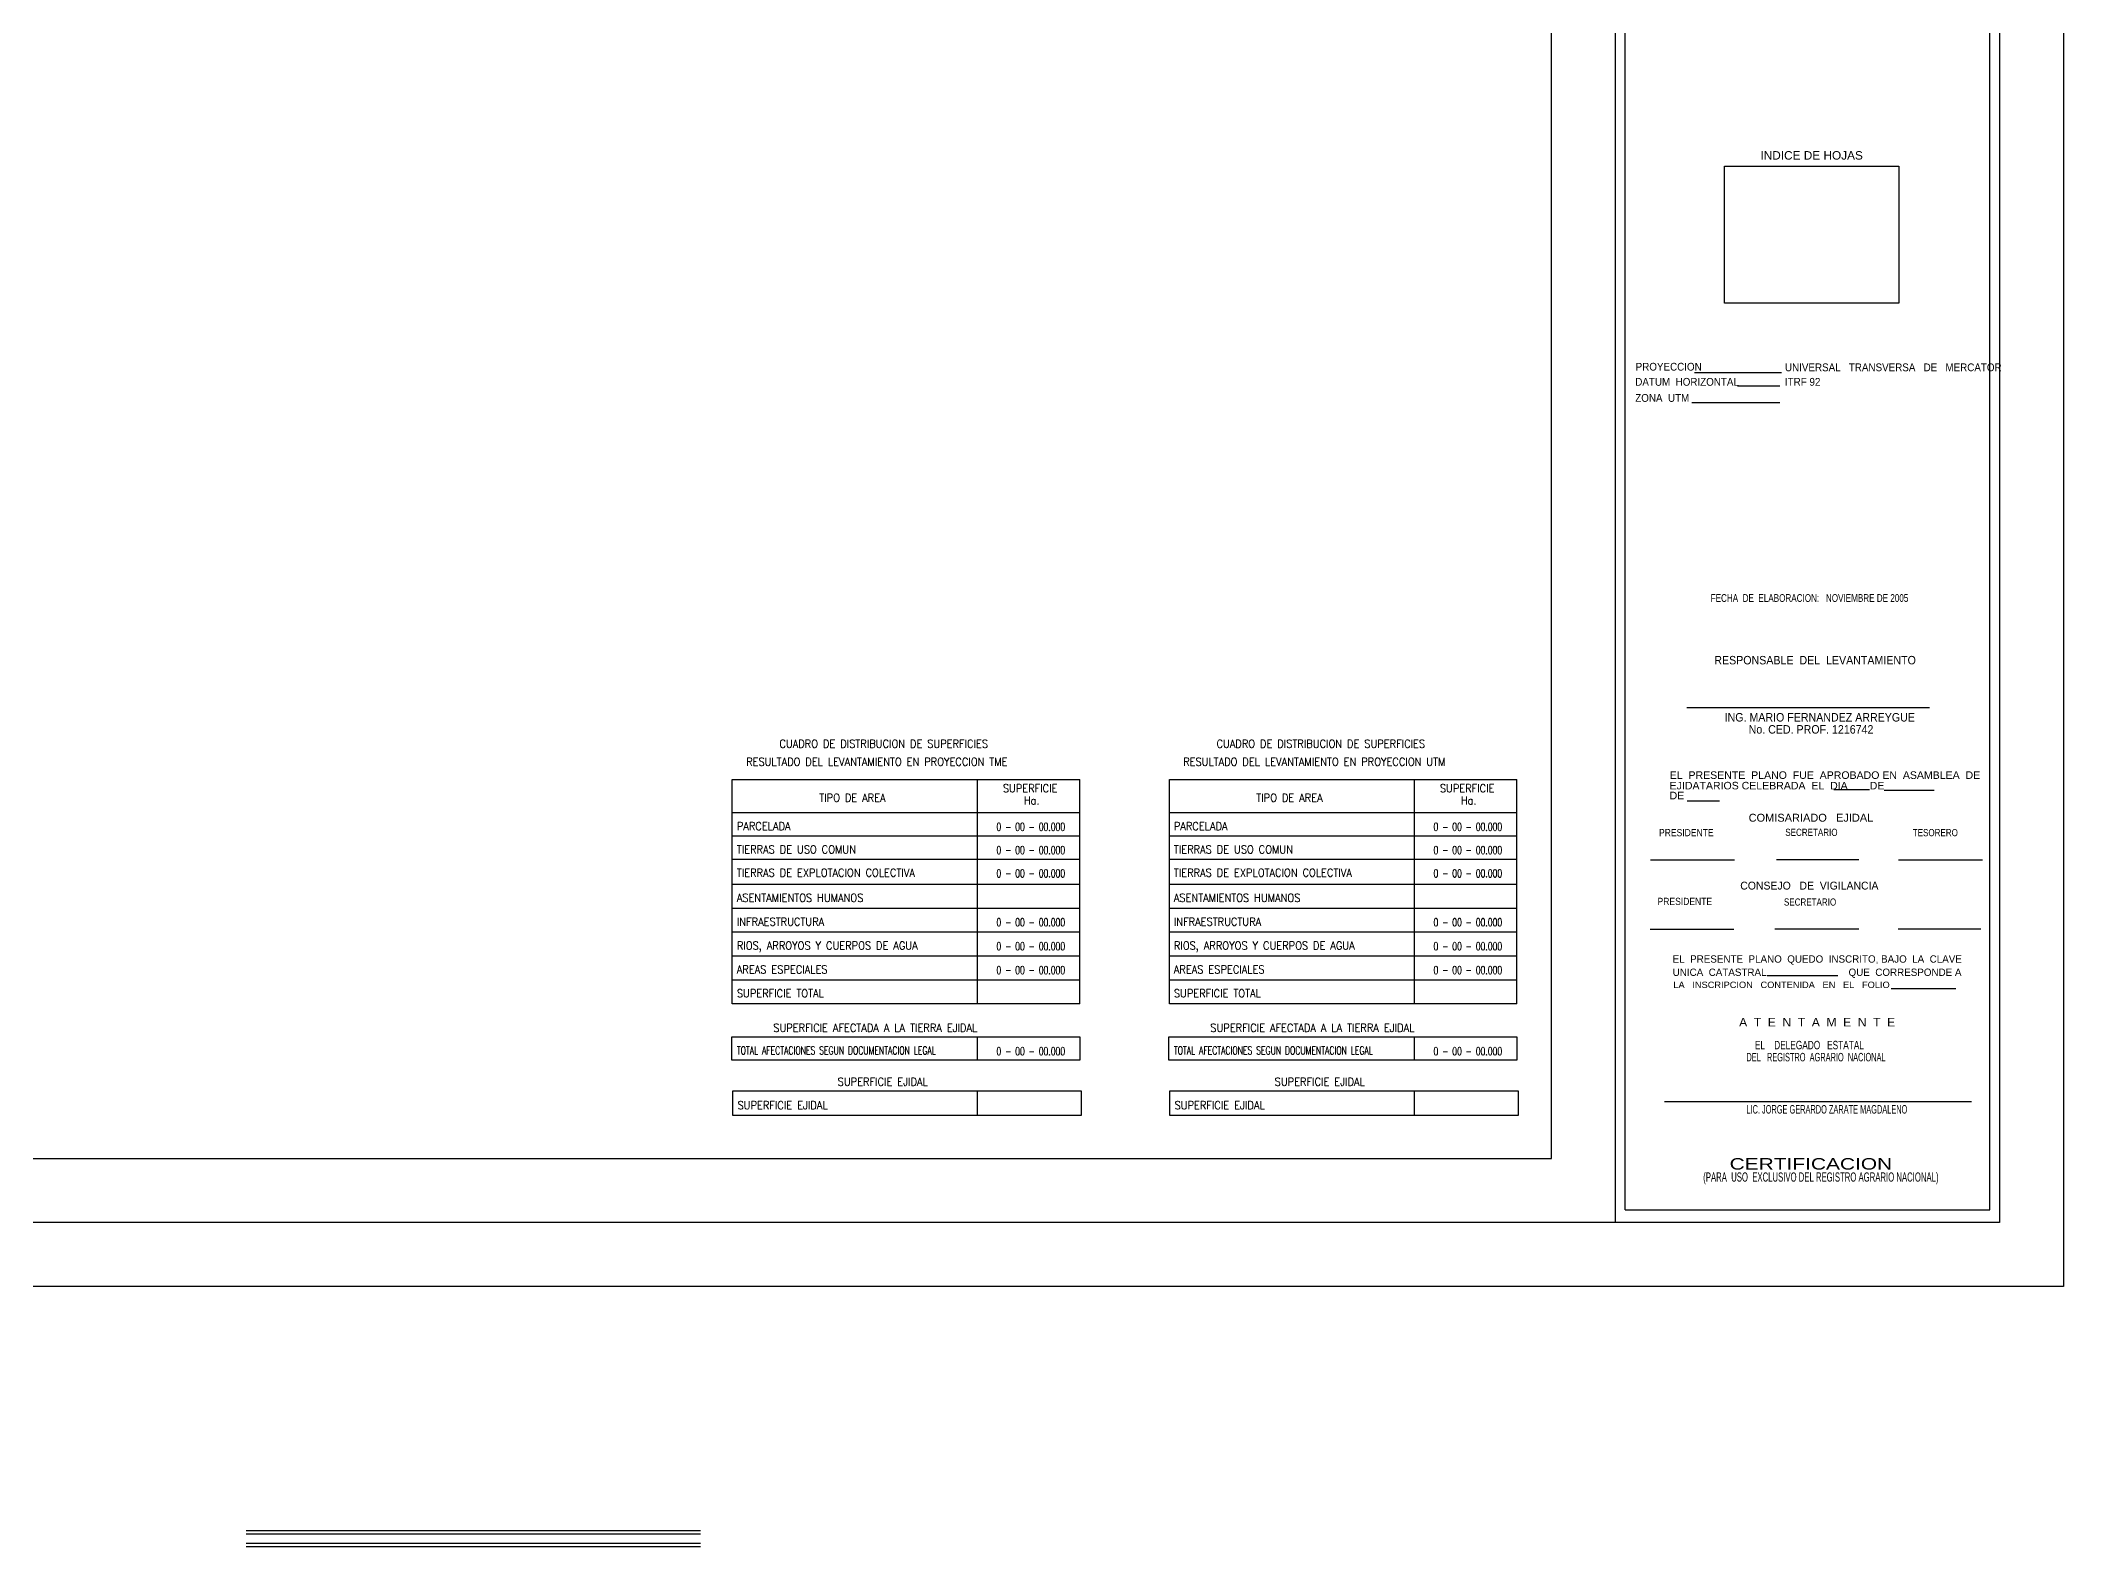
# Model space of a CAD drawing. Header units: millimetres. Extents: x -126 to 0, y -8 to 86.
# Drawn here: x -63.2 to 0, y -8.1 to 38.9 of the extents above; entities that cross this region are included whole.
import ezdxf
from ezdxf.enums import TextEntityAlignment as Align

# ---------------------------------------------------------------- set-up
doc = ezdxf.new("R2010")
doc.units = ezdxf.units.MM
doc.layers.add('pp', color=1, linetype='Continuous')
doc.styles.add('ROMAND', font='romand.shx', dxfattribs={"height": 0.25})
doc.styles.add('TIMES', font='swissl.ttf')
doc.styles.add('verdana', font='MICROSS.TTF')

msp = doc.modelspace()

# ---------------------------------------------------------------- linework, layer by layer
at = {"layer": 'pp', "color": 1, "lineweight": 25}
for p, q in [((-14, 2), (-14, 84)), ((-13.7, 2.394), (-13.7, 83.7)), ((-2.3, 2.394), (-2.3, 83.7)), ((-11.535, 28.562), (-8.815, 28.562)), ((-10.187, 28.143), (-8.867, 28.143)), ((-11.616, 27.625), (-8.867, 27.625)), ((-4.184, 18.08), (-11.767, 18.08)), ((-27.938, 8.833), (-27.938, 15.839)), ((-20.277, 8.833), (-20.277, 15.839)), ((-17.078, 8.833), (-17.078, 15.839)), ((-11.76, 15.173), (-10.752, 15.173)), ((-7.177, 15.532), (-6.067, 15.532)), ((-5.608, 15.509), (-4.039, 15.509)), ((-27.938, 14.812), (-17.078, 14.812)), ((-27.938, 14.085), (-17.078, 14.085)), ((-27.938, 13.358), (-17.078, 13.358)), ((-10.283, 13.325), (-12.9, 13.325)), ((-6.392, 13.336), (-8.969, 13.336)), ((-2.533, 13.325), (-5.16, 13.325)), ((-27.938, 12.573), (-17.078, 12.573)), ((-27.938, 11.827), (-17.078, 11.827)), ((-27.938, 11.081), (-17.078, 11.081)), ((-12.91, 11.167), (-10.303, 11.167)), ((-9.02, 11.178), (-6.392, 11.178)), ((-5.17, 11.178), (-2.583, 11.178)), ((-27.938, 10.335), (-17.078, 10.335)), ((-27.938, 9.589), (-17.078, 9.589)), ((-9.262, 9.721), (-7.048, 9.721)), ((-5.39, 9.315), (-3.361, 9.315)), ((-17.078, 8.833), (-27.938, 8.833)), ((-20.277, 7.072), (-20.277, 7.799)), ((-20.277, 5.349), (-20.277, 6.114)), ((-12.472, 5.785), (-2.875, 5.785)), ((-13.7, 2.394), (-2.3, 2.394))]:
    msp.add_line(p, q, dxfattribs=at)
at = {"layer": 'pp', "color": 1}
for p, q in [((-41.592, 8.833), (-41.592, 15.839)), ((-33.931, 8.833), (-33.931, 15.839)), ((-30.732, 8.833), (-30.732, 15.839)), ((-41.592, 14.812), (-30.732, 14.812)), ((-41.592, 14.085), (-30.732, 14.085)), ((-41.592, 13.358), (-30.732, 13.358)), ((-41.592, 12.573), (-30.732, 12.573)), ((-41.592, 11.827), (-30.732, 11.827)), ((-41.592, 11.081), (-30.732, 11.081)), ((-41.592, 10.335), (-30.732, 10.335)), ((-41.592, 9.589), (-30.732, 9.589)), ((-30.732, 8.833), (-41.592, 8.833)), ((-33.931, 7.072), (-33.931, 7.799)), ((-33.931, 5.349), (-33.931, 6.114))]:
    msp.add_line(p, q, dxfattribs=at)
at = {"layer": 'pp', "color": 1, "lineweight": 25}
for points in [[(0, 86), (0, 0), (-106, 0), (-106, 86)], [(-2, 2), (-102, 2), (-102, 84), (-2, 84)], [(-100.001, 82.001), (-100.001, 3.999), (-15.999, 3.999), (-15.999, 82.001)], [(-10.597, 35.006), (-5.141, 35.006), (-5.141, 30.727), (-10.597, 30.727)], [(-27.957, 7.799), (-17.078, 7.799), (-17.078, 7.072), (-27.957, 7.072)], [(-27.919, 6.114), (-17.04, 6.114), (-17.04, 5.349), (-27.919, 5.349)]]:
    msp.add_lwpolyline(points, close=True, dxfattribs=at)
at = {"layer": 'pp', "color": 1}
msp.add_lwpolyline([(-41.592, 15.839), (-30.732, 15.839)], dxfattribs=at)
at = {"layer": 'pp', "color": 1, "lineweight": 25}
msp.add_lwpolyline([(-27.938, 15.839), (-17.078, 15.839)], dxfattribs=at)
at = {"layer": 'pp', "color": 1}
for points in [[(-41.612, 7.799), (-30.732, 7.799), (-30.732, 7.072), (-41.612, 7.072)], [(-41.573, 6.114), (-30.694, 6.114), (-30.694, 5.349), (-41.573, 5.349)]]:
    msp.add_lwpolyline(points, close=True, dxfattribs=at)
at = {"layer": 'pp', "color": 4}
for points in [[(-56.782, -7.624), (-42.582, -7.624)], [(-56.782, -8.124), (-42.582, -8.124)]]:
    msp.add_lwpolyline(points, dxfattribs=at)
at = {"layer": 'pp', "color": 2}
for points in [[(-56.782, -7.724), (-42.582, -7.724)], [(-56.782, -8.024), (-42.582, -8.024)]]:
    msp.add_lwpolyline(points, dxfattribs=at)

# ---------------------------------------------------------------- texts
at = {"layer": 'pp', "color": 1, "lineweight": 25, "style": 'TIMES'}
msp.add_text('INDICE DE HOJAS', height=0.26429, dxfattribs=at).set_placement((-9.47, 35.215))
at = {"layer": 'pp', "color": 1}
for s, height, style, width, p in [('PROYECCION', 0.2441, 'TIMES', 0.9, (-13.368, 28.62)), ('UNIVERSAL   TRANSVERSA   DE   MERCATOR', 0.2441, 'TIMES', 0.9, (-8.704, 28.601)), ('ZONA  UTM', 0.2441, 'TIMES', 0.9, (-13.381, 27.646)), ('DATUM  HORIZONTAL', 0.2441, 'TIMES', 0.9, (-13.381, 28.148)), ('ITRF 92', 0.2441, 'TIMES', 0.9, (-8.705, 28.148)), ('FECHA  DE  ELABORACION:   NOVIEMBRE DE 2005', 0.24166, 'TIMES', 0.75, (-11.025, 21.395)), ('RESPONSABLE  DEL  LEVANTAMIENTO', 0.26432, 'TIMES', 0.9, (-10.911, 19.441)), ('CUADRO DE DISTRIBUCION DE SUPERFICIES', 0.25, 'ROMAND', 0.9, (-40.12, 16.837)), ('CUADRO DE DISTRIBUCION DE SUPERFICIES', 0.25, 'ROMAND', 0.9, (-26.465, 16.837)), ('RESULTADO DEL LEVANTAMIENTO EN PROYECCION TME', 0.25, 'ROMAND', 0.9, (-41.161, 16.272)), ('RESULTADO DEL LEVANTAMIENTO EN PROYECCION UTM', 0.25, 'ROMAND', 0.9, (-27.507, 16.272)), ('TIPO DE AREA', 0.25, 'ROMAND', 0.9, (-38.875, 15.149)), ('SUPERFICIE', 0.25, 'ROMAND', 0.9, (-33.141, 15.445)), ('Ha.', 0.25, 'ROMAND', 0.9, (-32.485, 15.063)), ('TIPO DE AREA', 0.25, 'ROMAND', 0.9, (-25.221, 15.149)), ('SUPERFICIE', 0.25, 'ROMAND', 0.9, (-19.487, 15.445)), ('Ha.', 0.25, 'ROMAND', 0.9, (-18.831, 15.063)), ('PARCELADA', 0.25, 'ROMAND', 0.9, (-41.451, 14.261)), ('0 - 00 - 00.000', 0.25, 'ROMAND', 0.7, (-33.339, 14.241)), ('PARCELADA', 0.25, 'ROMAND', 0.9, (-27.797, 14.261)), ('0 - 00 - 00.000', 0.25, 'ROMAND', 0.7, (-19.684, 14.241)), ('PRESIDENTE', 0.2249, 'verdana', 0.85, (-12.639, 14.071)), ('SECRETARIO', 0.2249, 'verdana', 0.8, (-8.694, 14.081)), ('TESORERO', 0.2249, 'verdana', 0.8, (-4.711, 14.071)), ('TIERRAS DE USO COMUN', 0.25, 'ROMAND', 0.9, (-41.451, 13.534)), ('0 - 00 - 00.000', 0.25, 'ROMAND', 0.7, (-33.339, 13.514)), ('TIERRAS DE USO COMUN', 0.25, 'ROMAND', 0.9, (-27.797, 13.534)), ('0 - 00 - 00.000', 0.25, 'ROMAND', 0.7, (-19.684, 13.514)), ('TIERRAS DE EXPLOTACION COLECTIVA', 0.25, 'ROMAND', 0.9, (-41.451, 12.807)), ('0 - 00 - 00.000', 0.25, 'ROMAND', 0.7, (-33.339, 12.787)), ('TIERRAS DE EXPLOTACION COLECTIVA', 0.25, 'ROMAND', 0.9, (-27.797, 12.807)), ('0 - 00 - 00.000', 0.25, 'ROMAND', 0.7, (-19.684, 12.787)), ('CONSEJO   DE  VIGILANCIA', 0.24598, 'verdana', 0.95, (-10.1, 12.405)), ('ASENTAMIENTOS HUMANOS', 0.25, 'ROMAND', 0.9, (-41.451, 12.022)), ('ASENTAMIENTOS HUMANOS', 0.25, 'ROMAND', 0.9, (-27.797, 12.022)), ('PRESIDENTE', 0.2249, 'verdana', 0.85, (-12.685, 11.923)), ('SECRETARIO', 0.2249, 'verdana', 0.8, (-8.736, 11.903)), ('INFRAESTRUCTURA', 0.25, 'ROMAND', 0.9, (-41.451, 11.276)), ('0 - 00 - 00.000', 0.25, 'ROMAND', 0.7, (-33.339, 11.256)), ('INFRAESTRUCTURA', 0.25, 'ROMAND', 0.9, (-27.797, 11.276)), ('0 - 00 - 00.000', 0.25, 'ROMAND', 0.7, (-19.684, 11.256)), ('RIOS, ARROYOS Y CUERPOS DE AGUA  ', 0.25, 'ROMAND', 0.9, (-41.451, 10.53)), ('0 - 00 - 00.000', 0.25, 'ROMAND', 0.7, (-33.339, 10.51)), ('RIOS, ARROYOS Y CUERPOS DE AGUA  ', 0.25, 'ROMAND', 0.9, (-27.797, 10.53)), ('0 - 00 - 00.000', 0.25, 'ROMAND', 0.7, (-19.684, 10.51)), ('EL  PRESENTE  PLANO  QUEDO  INSCRITO, BAJO  LA  CLAVE', 0.22877, 'verdana', 0.96, (-12.212, 10.121)), ('AREAS ESPECIALES', 0.25, 'ROMAND', 0.9, (-41.451, 9.784)), ('0 - 00 - 00.000', 0.25, 'ROMAND', 0.7, (-33.339, 9.764)), ('AREAS ESPECIALES', 0.25, 'ROMAND', 0.9, (-27.797, 9.784)), ('0 - 00 - 00.000', 0.25, 'ROMAND', 0.7, (-19.684, 9.764)), ('UNICA  CATASTRAL', 0.22877, 'verdana', 0.96, (-12.212, 9.707)), ('LA   INSCRIPCION   CONTENIDA   EN   EL   FOLIO', 0.20132, 'verdana', 1.025, (-12.19, 9.327)), ('QUE  CORRESPONDE A', 0.22877, 'verdana', 0.96, (-6.717, 9.707)), ('SUPERFICIE TOTAL', 0.25, 'ROMAND', 0.9, (-41.451, 9.038)), ('SUPERFICIE TOTAL', 0.25, 'ROMAND', 0.9, (-27.797, 9.038)), ('SUPERFICIE AFECTADA A LA TIERRA EJIDAL', 0.25, 'ROMAND', 0.9, (-40.311, 7.959)), ('SUPERFICIE AFECTADA A LA TIERRA EJIDAL', 0.25, 'ROMAND', 0.9, (-26.656, 7.959)), ('EL    DELEGADO   ESTATAL', 0.26469, 'TIMES', 0.7, (-9.644, 7.413)), ('TOTAL AFECTACIONES SEGUN DOCUMENTACION LEGAL', 0.25, 'ROMAND', 0.7, (-41.451, 7.254)), ('0 - 00 - 00.000', 0.25, 'ROMAND', 0.7, (-33.339, 7.228)), ('TOTAL AFECTACIONES SEGUN DOCUMENTACION LEGAL', 0.25, 'ROMAND', 0.7, (-27.797, 7.254)), ('0 - 00 - 00.000', 0.25, 'ROMAND', 0.7, (-19.684, 7.228)), ('DEL   REGISTRO  AGRARIO  NACIONAL', 0.26469, 'TIMES', 0.6, (-9.908, 7.036)), ('SUPERFICIE EJIDAL', 0.25, 'ROMAND', 0.9, (-38.3, 6.275)), ('SUPERFICIE EJIDAL', 0.25, 'ROMAND', 0.9, (-24.646, 6.275)), ('SUPERFICIE EJIDAL', 0.25, 'ROMAND', 0.9, (-41.428, 5.541)), ('SUPERFICIE EJIDAL', 0.25, 'ROMAND', 0.9, (-27.774, 5.541)), ('LIC. JORGE GERARDO ZARATE MAGDALENO', 0.26469, 'TIMES', 0.6, (-9.908, 5.406)), ('CERTIFICACION', 0.35955, 'verdana', 1.3, (-10.432, 3.654)), ('(PARA  USO  EXCLUSIVO DEL REGISTRO AGRARIO NACIONAL)', 0.28858, 'TIMES', 0.6, (-11.257, 3.278))]:
    msp.add_text(s, height=height, dxfattribs=dict(at, style=style, width=width)).set_placement(p)
at = {"layer": 'pp', "color": 1, "style": 'TIMES', "width": 0.9}
for s, p in [('ING. MARIO FERNANDEZ ARREYGUE', (-7.616, 17.656)), ('No. CED. PROF. 1216742', (-7.889, 17.278))]:
    msp.add_text(s, height=0.26432, dxfattribs=at).set_placement(p, align=Align.CENTER)
at = {"layer": 'pp', "color": 1}
for s, height, style, p in [('EL  PRESENTE  PLANO  FUE  APROBADO EN  ASAMBLEA  DE', 0.23574, 'TIMES', (-12.303, 15.863)), ('EJIDATARIOS CELEBRADA  EL  DIA', 0.23574, 'TIMES', (-12.307, 15.535)), ('DE', 0.2357, 'TIMES', (-12.307, 15.226)), ('DE', 0.2357, 'TIMES', (-6.055, 15.535)), ('COMISARIADO   EJIDAL', 0.24598, 'verdana', (-9.839, 14.527)), ('A  T  E  N  T  A  M  E  N  T  E', 0.26841, 'verdana', (-10.135, 8.127))]:
    msp.add_text(s, height=height, dxfattribs=dict(at, style=style)).set_placement(p)

doc.saveas('drawing.dxf')
